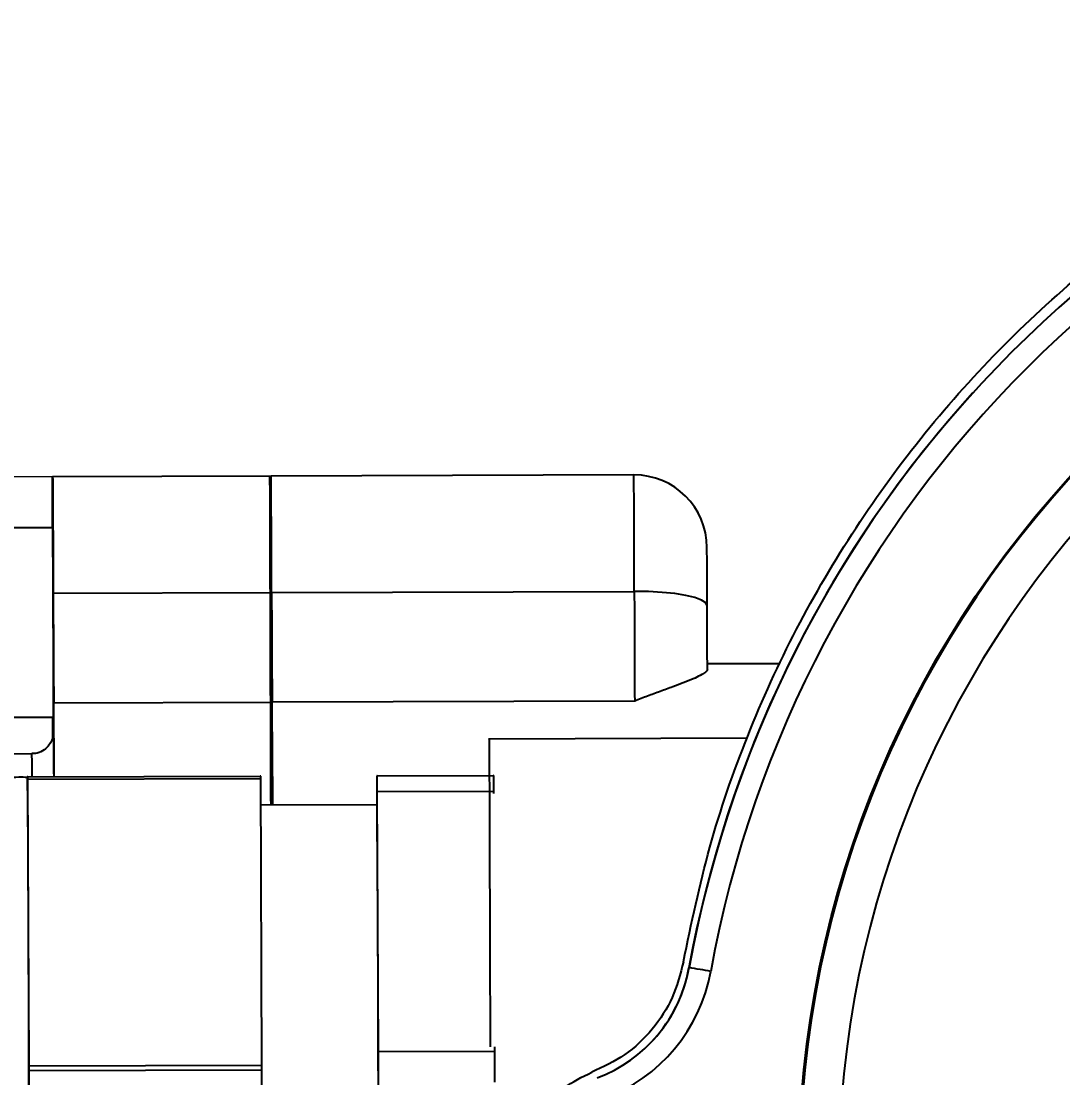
# Model space of a CAD drawing. Header units: millimetres. Extents: x 2312 to 3992, y 755 to 1943.
# Drawn here: x 3328.4 to 3399.9, y 1692.5 to 1765.1 of the extents above; entities that cross this region are included whole.
import ezdxf

# ---------------------------------------------------------------- set-up
doc = ezdxf.new("R2010")
doc.units = ezdxf.units.MM
doc.layers.add('标注', color=3, linetype='Continuous', lineweight=13)
doc.styles.add('SLDTEXTSTYLE1', font='txt.shx', dxfattribs={"width": 0.7, "bigfont": 'gbcbig.shx'})
doc.dimstyles.new('SLDDIMSTYLE12$0', dxfattribs={"dimtxt": 12, "dimasz": 10, "dimexe": 0, "dimexo": 0.0625, "dimgap": 0.875, "dimtad": 1, "dimdec": 1, "dimlfac": 1.8, "dimrnd": 1e-09, "dimzin": 12, "dimdsep": 46, "dimtxsty": 'SLDTEXTSTYLE1', "dimcen": 0.09, "dimdle": 8.16, "dimclrd": 3, "dimclre": 3, "dimadec": 0, "dimazin": 3, "dimtfac": 1, "dimtdec": 1, "dimtofl": 0, "dimtmove": 0, "dimatfit": 3, "dimfxl": 0, "dimfrac": 2, "dimtolj": 1, "dimlwd": 5, "dimlwe": 5, "dimarcsym": 0})

# ---------------------------------------------------------------- blocks, each defined once
blk = doc.blocks.new('*D32')
at = {"layer": 'Defpoints', "color": 0, "transparency": 16777216}
for p in [(3330.565, 1733.803), (3190.914, 1597.804), (3330.961, 1597.804)]:
    blk.add_point(p, dxfattribs=at)
at = {"layer": '标注', "color": 3, "lineweight": 5, "transparency": 16777216}
blk.add_line((3330.502, 1733.803), (3190.914, 1733.803), dxfattribs=at)
at = {"layer": '标注', "color": 3, "linetype": 'Continuous', "lineweight": 5, "transparency": 16777216}
for p, q in [((3190.914, 1723.803), (3190.914, 1607.804)), ((3330.898, 1597.804), (3190.914, 1597.804))]:
    blk.add_line(p, q, dxfattribs=at)
at = {"layer": '标注', "color": 3, "transparency": 16777216}
for points in [[(3189.247, 1723.803), (3192.581, 1723.803), (3190.914, 1733.803)], [(3189.247, 1607.804), (3192.581, 1607.804), (3190.914, 1597.804)]]:
    blk.add_solid(points, dxfattribs=at)
at = {"layer": '标注', "color": 0, "transparency": 16777216, "insert": (3185.039, 1665.804), "char_height": 10, "attachment_point": 5, "rotation": 90, "style": 'SLDTEXTSTYLE1'}
blk.add_mtext('\\A1;136', dxfattribs=at)

msp = doc.modelspace()

# ---------------------------------------------------------------- linework, layer by layer
at = {"color": 7, "linetype": 'Continuous', "lineweight": 25}
for p, q in [((3393.774, 1739.594), (3393.756, 1739.574)), ((3392.885, 1738.601), (3392.89, 1738.606)), ((3345.533, 1733.85), (3330.533, 1733.803)), ((3370.462, 1733.928), (3345.533, 1733.85)), ((3330.544, 1730.303), (3323.544, 1730.281)), ((3345.575, 1725.838), (3330.575, 1725.79)), ((3345.575, 1725.856), (3370.487, 1725.934)), ((3380.472, 1720.96), (3375.503, 1720.944)), ((3345.61, 1718.29), (3330.61, 1718.243)), ((3370.511, 1718.399), (3345.61, 1718.321)), ((3323.585, 1717.281), (3330.585, 1717.303)), ((3330.588, 1716.285), (3330.59, 1716.279)), ((3378.224, 1715.842), (3360.52, 1715.787)), ((3329.111, 1714.781), (3218.476, 1713.081)), ((3328.79, 1713.187), (3344.79, 1713.237)), ((3328.809, 1713.187), (3328.79, 1713.187)), ((3328.829, 1713.187), (3328.809, 1713.187)), ((3328.829, 1713.187), (3344.829, 1713.237)), ((3328.83, 1713.023), (3344.83, 1713.074)), ((3328.87, 1703.187), (3328.83, 1713.023)), ((3344.829, 1713.237), (3344.79, 1713.237)), ((3344.911, 1693.401), (3344.83, 1713.074)), ((3352.791, 1713.263), (3360.527, 1713.287)), ((3352.827, 1713.263), (3352.791, 1713.263)), ((3352.827, 1713.263), (3360.827, 1713.288)), ((3360.827, 1713.288), (3360.826, 1713.288)), ((3352.791, 1712.189), (3352.793, 1711.263)), ((3352.833, 1712.189), (3360.833, 1712.215)), ((3352.907, 1694.336), (3352.833, 1712.189)), ((3360.834, 1712.049), (3360.833, 1712.215)), ((3352.815, 1711.263), (3344.837, 1711.238)), ((3328.911, 1693.351), (3328.87, 1703.187)), ((3374.237, 1700.067), (3374.26, 1700.093)), ((3360.907, 1694.361), (3360.906, 1694.663)), ((3352.907, 1694.336), (3360.907, 1694.361)), ((3328.911, 1693.351), (3344.911, 1693.401)), ((3328.912, 1693.023), (3344.912, 1693.074)), ((3328.933, 1683.187), (3328.912, 1693.023)), ((3344.954, 1673.402), (3344.912, 1693.074))]:
    msp.add_line(p, q, dxfattribs=at)
at = {"color": 7, "linetype": 'Continuous', "lineweight": 25, "flags": 128}
for points in [[(3393.756, 1739.574), (3393.741, 1739.558), (3392.89, 1738.606)], [(3330.531, 1730.303), (3330.53, 1730.889), (3330.529, 1732.127), (3330.529, 1733.046), (3330.53, 1733.612), (3330.533, 1733.803), (3330.537, 1733.612), (3330.542, 1733.046), (3330.548, 1732.127), (3330.554, 1730.889), (3330.561, 1729.381), (3330.568, 1727.659), (3330.575, 1725.79)], [(3370.487, 1725.934), (3370.481, 1727.802), (3370.476, 1729.522), (3370.471, 1731.028), (3370.467, 1732.262), (3370.465, 1733.178), (3370.463, 1733.741), (3370.462, 1733.928)], [(3370.487, 1725.934), (3370.491, 1724.652), (3370.495, 1723.428), (3370.499, 1722.284), (3370.502, 1721.24), (3370.505, 1720.314), (3370.508, 1719.523), (3370.51, 1718.881), (3370.511, 1718.399)], [(3375.49, 1724.947), (3375.394, 1725.142), (3375.109, 1725.329), (3374.646, 1725.501), (3374.024, 1725.651), (3373.266, 1725.774), (3372.401, 1725.864), (3371.463, 1725.918), (3370.487, 1725.934)], [(3330.55, 1715.8), (3330.551, 1716.753), (3330.552, 1717.303)], [(3328.83, 1713.023), (3328.83, 1713.044), (3328.829, 1713.065), (3328.829, 1713.085), (3328.829, 1713.106), (3328.829, 1713.126), (3328.829, 1713.147), (3328.829, 1713.167), (3328.829, 1713.187)], [(3344.83, 1713.074), (3344.829, 1713.094), (3344.829, 1713.115), (3344.829, 1713.136), (3344.829, 1713.156), (3344.829, 1713.177), (3344.829, 1713.197), (3344.829, 1713.217), (3344.829, 1713.237)], [(3328.933, 1683.187), (3328.928, 1685.534), (3328.922, 1688.011), (3328.914, 1690.577), (3328.906, 1693.187), (3328.898, 1695.798), (3328.889, 1698.364), (3328.88, 1700.841), (3328.87, 1703.187)], [(3352.914, 1692.19), (3352.913, 1692.458), (3352.912, 1692.726), (3352.911, 1692.994), (3352.911, 1693.263), (3352.91, 1693.531), (3352.909, 1693.8), (3352.908, 1694.068), (3352.907, 1694.336)], [(3360.914, 1692.215), (3360.913, 1692.483), (3360.912, 1692.751), (3360.911, 1693.02), (3360.911, 1693.288), (3360.91, 1693.556), (3360.909, 1693.825), (3360.908, 1694.093), (3360.907, 1694.361)], [(3328.912, 1693.023), (3328.912, 1693.064), (3328.912, 1693.105), (3328.912, 1693.146), (3328.912, 1693.187), (3328.911, 1693.228), (3328.911, 1693.269), (3328.911, 1693.31), (3328.911, 1693.351)], [(3344.912, 1693.074), (3344.912, 1693.115), (3344.912, 1693.156), (3344.912, 1693.197), (3344.911, 1693.238), (3344.911, 1693.279), (3344.911, 1693.32), (3344.911, 1693.361), (3344.911, 1693.401)]]:
    msp.add_lwpolyline(points, dxfattribs=at)
at = {"color": 7, "linetype": 'Continuous', "lineweight": 25}
msp.add_circle((3452.972, 1685.783), 71.202, dxfattribs=at)
for centre, radius, start, end in [((3452.969, 1685.78), 80, 100.30599, 169.69399), ((3452.972, 1685.783), 78.5, 100.30599, 169.69399), ((3452.974, 1685.785), 71.137, 270.00008, 179.99995), ((3452.979, 1685.791), 68.457, 90.00009, 359.99993), ((3452.946, 1685.755), 80, 138.65643, 169.69399), ((2433.426, 1725.058), 912.15, 0.048977, 0.552306), ((3370.478, 1728.928), 5, 0.18036, 90.18036), ((1952.668, 1719.467), 1377.919, 359.91005, 0.450609), ((5433.54, 1731.856), 2087.974, 180.165164, 180.372273), ((5418.541, 1731.809), 2087.974, 180.165164, 180.372273), ((1176.445, 1700.636), 2154.238, 0.333967, 0.468285), ((655.12, 1696.808), 2690.576, 0.307334, 0.457468), ((3341.329, 1715.828), 10.751, 177.56894, 179.93382), ((3174.41, 1712.802), 156.219, 0.1435, 1.27531), ((3280.869, 1713.187), 48.268, 0.00099, 1.89151), ((2231.163, 1701.467), 1097.709, 0.089786, 0.611751), ((4985.471, 1712.999), 1632.68, 179.990748, 180.02841), ((1720.135, 1702.73), 1632.725, 0.331938, 0.3696), ((1728.135, 1702.756), 1632.726, 0.331938, 0.3696), ((917.694, 1690.419), 2435.21, 0.066914, 0.490422), ((3364.422, 1701.882), 10, 290.58662, 349.69397), ((3364.424, 1701.885), 11.5, 290.58662, 349.69398), ((3364.398, 1701.856), 10, 317.72608, 349.69399), ((3344.168, 1528.306), 174.403, 79.57071, 80.06417), ((917.752, 1680.791), 2435.183, 359.869926, 0.293437)]:
    msp.add_arc(centre, radius, start, end, dxfattribs=at)
for points in [[(3373.859, 1700.495), (3374.409, 1703.13), (3375.51, 1708.401), (3378.16, 1716.046), (3381.511, 1723.399), (3385.601, 1730.374), (3390.368, 1736.902), (3395.77, 1742.916), (3401.75, 1748.356), (3408.248, 1753.164), (3415.196, 1757.298), (3422.529, 1760.694), (3430.156, 1763.393), (3435.42, 1764.527), (3438.052, 1765.094)], [(3345.481, 1727.85), (3345.481, 1727.791), (3345.482, 1727.672), (3345.485, 1726.75), (3345.489, 1725.429), (3345.494, 1723.857), (3345.499, 1722.284), (3345.503, 1720.961), (3345.506, 1720.033), (3345.506, 1719.911), (3345.506, 1719.85)], [(3345.511, 1718.321), (3345.51, 1718.652), (3345.508, 1719.314), (3345.502, 1721.092), (3345.496, 1723.288), (3345.49, 1724.999), (3345.487, 1725.855)], [(3375.504, 1720.567), (3375.502, 1721.265), (3375.498, 1722.661), (3375.493, 1724.185), (3375.49, 1724.947)], [(3373.859, 1700.495), (3373.644, 1699.659), (3373.216, 1697.988), (3371.786, 1695.806), (3369.905, 1693.997), (3368.342, 1693.268), (3367.56, 1692.903)]]:
    msp.add_open_spline(points, degree=3, dxfattribs=at)
for points, knots in [([(3345.487, 1725.855), (3345.484, 1726.951), (3345.477, 1729.144), (3345.469, 1731.754), (3345.463, 1733.462), (3345.462, 1734.046), (3345.463, 1733.453), (3345.469, 1731.714), (3345.475, 1729.711), (3345.48, 1728.24), (3345.481, 1727.85)], [0, 0, 0, 0, 0.135847, 0.271695, 0.407542, 0.543389, 0.679236, 0.815084, 0.950931, 1, 1, 1, 1]), ([(3375.49, 1724.947), (3375.489, 1725.479), (3375.485, 1726.577), (3375.481, 1727.894), (3375.478, 1728.783), (3375.478, 1728.892), (3375.478, 1728.944)], [0, 0, 0, 0, 0.242514, 0.5, 0.757486, 1, 1, 1, 1]), ([(3375.504, 1720.567), (3375.479, 1720.509), (3375.428, 1720.387), (3375.057, 1720.166), (3374.524, 1719.917), (3373.876, 1719.655), (3373.108, 1719.367), (3372.284, 1719.066), (3371.399, 1718.742), (3370.807, 1718.514), (3370.511, 1718.399)], [0, 0, 0, 0, 0.1209405, 0.2506085, 0.3698528, 0.4996175, 0.6170472, 0.7497509, 0.8749007, 1, 1, 1, 1]), ([(3345.506, 1719.85), (3345.507, 1719.692), (3345.509, 1718.938), (3345.51, 1718.558), (3345.511, 1718.258)], [0, 0, 0, 0, 0.2100143, 1, 1, 1, 1]), ([(3345.533, 1711.24), (3345.533, 1711.249), (3345.529, 1712.534), (3345.523, 1714.4), (3345.516, 1716.685), (3345.512, 1718.073), (3345.511, 1718.258), (3345.511, 1718.35)], [0, 0, 0, 0, 0.001771, 0.251328, 0.500885, 0.750443, 1, 1, 1, 1]), ([(3345.511, 1718.35), (3345.511, 1718.266), (3345.512, 1718.099), (3345.516, 1716.735), (3345.523, 1714.478), (3345.529, 1712.596), (3345.533, 1711.282), (3345.534, 1711.24)], [0, 0, 0, 0, 0.24795, 0.495901, 0.743851, 0.991802, 1, 1, 1, 1]), ([(3345.511, 1718.321), (3345.514, 1717.583), (3345.518, 1716.108), (3345.526, 1713.653), (3345.532, 1711.809), (3345.534, 1711.24)], [0, 0, 0, 0, 0.408653, 0.817307, 1, 1, 1, 1]), ([(3345.533, 1711.24), (3345.532, 1711.772), (3345.526, 1713.584), (3345.518, 1716.021), (3345.514, 1717.513), (3345.511, 1718.258)], [0, 0, 0, 0, 0.172217, 0.586109, 1, 1, 1, 1]), ([(3330.497, 1715.779), (3330.478, 1715.727), (3330.42, 1715.562), (3330.215, 1715.257), (3329.85, 1714.961), (3329.45, 1714.787), (3329.193, 1714.801), (3329.112, 1714.805)], [0, 0, 0, 0, 0.0991709, 0.3188134, 0.5815151, 0.868955, 1, 1, 1, 1]), ([(3360.52, 1715.779), (3360.52, 1715.781), (3360.519, 1715.885), (3360.52, 1715.514), (3360.523, 1714.621), (3360.528, 1713.061), (3360.535, 1710.969), (3360.543, 1708.379), (3360.552, 1705.371), (3360.563, 1702.026), (3360.574, 1698.437), (3360.582, 1695.938), (3360.586, 1694.675), (3360.586, 1694.663)], [0, 0, 0, 0, 0.002842, 0.11352, 0.224198, 0.334877, 0.445555, 0.556233, 0.666911, 0.777589, 0.888267, 0.998946, 1, 1, 1, 1]), ([(3328.808, 1713.148), (3328.609, 1713.158), (3327.86, 1713.197), (3326.607, 1712.943), (3325.141, 1712.442), (3323.863, 1711.731), (3322.778, 1710.886), (3321.887, 1709.95), (3321.185, 1708.971), (3320.658, 1707.992), (3320.29, 1707.058), (3320.055, 1706.209), (3319.925, 1705.496), (3319.867, 1704.963), (3319.847, 1704.627), (3319.841, 1704.462), (3319.838, 1704.367), (3319.838, 1704.327), (3319.837, 1704.307)], [0, 0, 0, 0, 0.041636, 0.156268, 0.263569, 0.364672, 0.460043, 0.549757, 0.633584, 0.711015, 0.781229, 0.843036, 0.894669, 0.932642, 0.955557, 0.96924, 0.983624, 1, 1, 1, 1]), ([(3362.915, 1686.159), (3362.976, 1686.883), (3363.099, 1688.334), (3364.101, 1690.307), (3365.587, 1691.95), (3366.902, 1692.585), (3367.56, 1692.903)], [0, 0, 0, 0, 0.249032, 0.499354, 0.749677, 1, 1, 1, 1])]:
    msp.add_open_spline(points, degree=3, knots=knots, dxfattribs=at)

# ---------------------------------------------------------------- dimensions: what is measured, and where the dimension line sits
at = {"layer": '标注'}
dim = msp.add_linear_dim(base=(3190.914, 1597.804), p1=(3330.565, 1733.803), p2=(3330.961, 1597.804), angle=90, text='136', dimstyle='SLDDIMSTYLE12$0', override={"dimtxt": 10, "dimtdec": 3, "dimtzin": 0}, dxfattribs=at)
dim.commit()
dim.dimension.update_dxf_attribs({"geometry": '*D32', "text_midpoint": (3185.039, 1665.804)})

doc.saveas('drawing.dxf')
